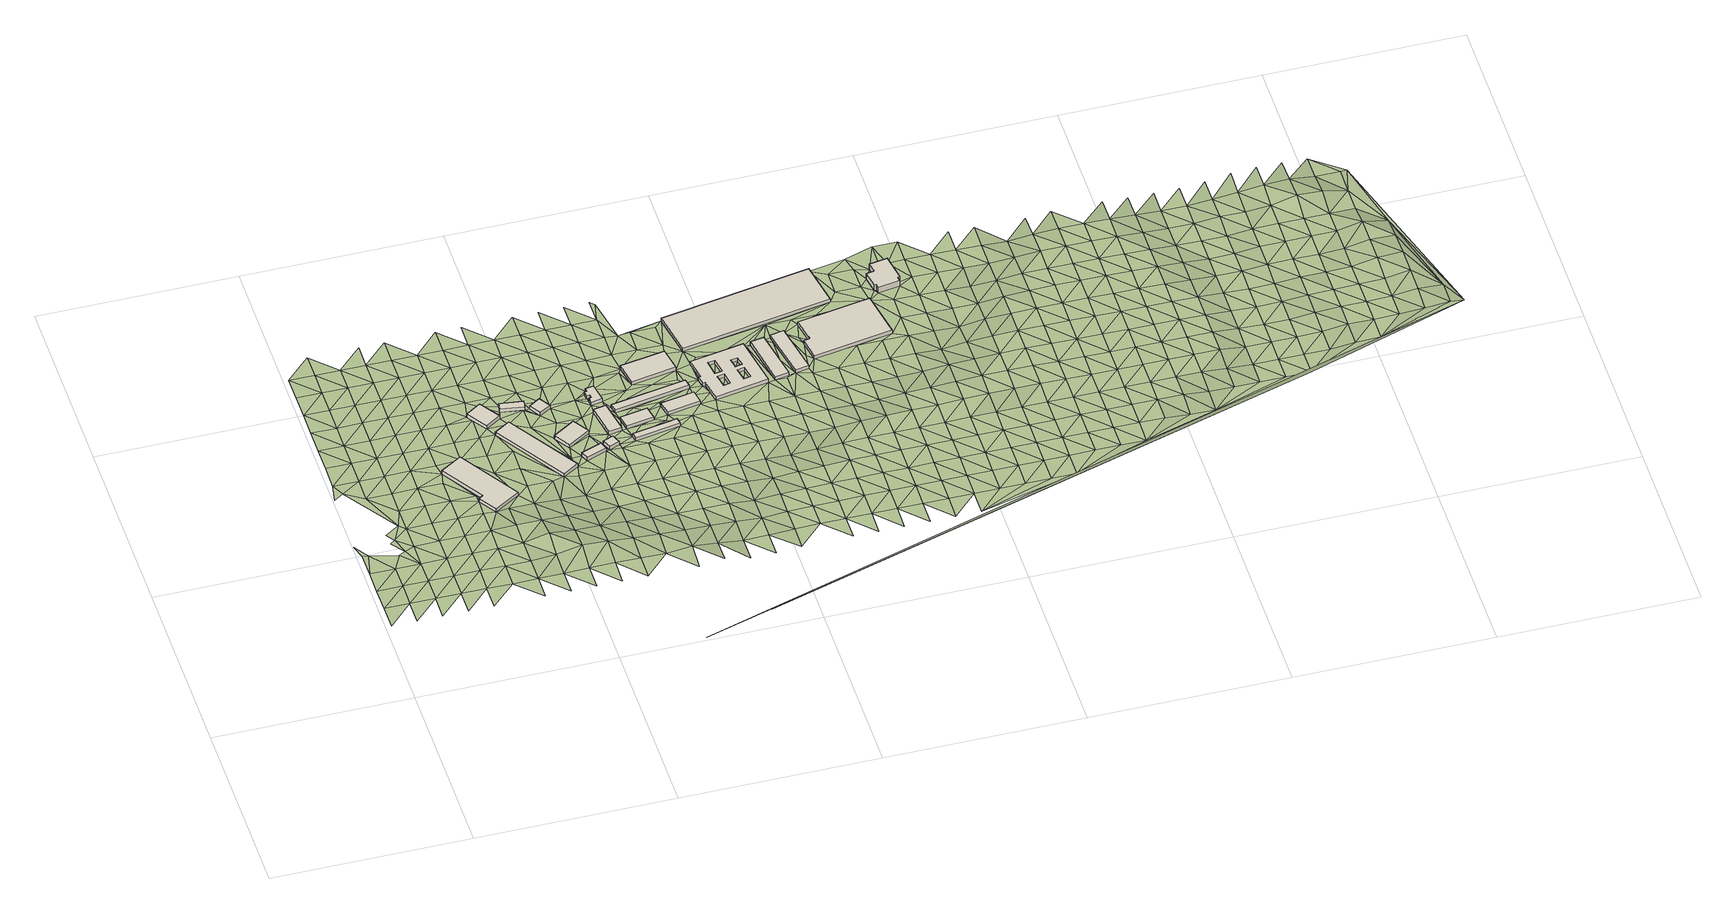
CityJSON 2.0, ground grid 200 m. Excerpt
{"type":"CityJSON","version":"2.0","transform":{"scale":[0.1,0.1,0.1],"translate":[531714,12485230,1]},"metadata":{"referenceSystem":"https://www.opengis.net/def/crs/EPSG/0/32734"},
"CityObjects":{
"building1":{"type":"Building","attributes":{"building":"industrial","building:levels":1,"building_height":4.1,"plus_code":"4FRW3FC9+3WR","ground_height":4.35,"roof_height":8.45},"geometry":[{"type":"Solid","lod":"1","boundaries":[[[[0,1,2,3]],[[1,4,5,2]],[[4,6,7,5]],[[6,8,9,7]],[[8,10,11,9]],[[10,0,3,11]],[[3,2,5,7,9,11]],[[10,8,6,4,1,0]]]]}]},
"building2":{"type":"Building","attributes":{"building":"industrial","building:levels":1,"building_height":4.1,"plus_code":"4FRW3FCC+92X","ground_height":4.23,"roof_height":8.33},"geometry":[{"type":"Solid","lod":"1","boundaries":[[[[12,13,14,15]],[[13,16,17,14]],[[16,18,19,17]],[[18,12,15,19]],[[15,14,17,19]],[[18,16,13,12]]]]}]},
"building3":{"type":"Building","attributes":{"building":"industrial","building:levels":1,"building_height":4.1,"plus_code":"4FRW3FCC+55X","ground_height":4.04,"roof_height":8.14},"geometry":[{"type":"Solid","lod":"1","boundaries":[[[[20,21,22,23]],[[21,24,25,22]],[[24,26,27,25]],[[26,20,23,27]],[[23,22,25,27]],[[26,24,21,20]]]]}]},
"building4":{"type":"Building","attributes":{"building":"industrial","building:levels":1,"building_height":4.1,"plus_code":"4FRW3FCC+C57","ground_height":4.15,"roof_height":8.25},"geometry":[{"type":"Solid","lod":"1","boundaries":[[[[28,29,30,31]],[[29,32,33,30]],[[32,34,35,33]],[[34,28,31,35]],[[31,30,33,35]],[[34,32,29,28]]]]}]},
"building5":{"type":"Building","attributes":{"building":"industrial","building:levels":1,"building_height":4.1,"plus_code":"4FRW3FCC+97P","ground_height":4.1,"roof_height":8.2},"geometry":[{"type":"Solid","lod":"1","boundaries":[[[[36,37,38,39]],[[37,40,41,38]],[[40,42,43,41]],[[42,36,39,43]],[[39,38,41,43]],[[42,40,37,36]]]]}]},
"building6":{"type":"Building","attributes":{"building":"industrial","building:levels":1,"building_height":4.1,"plus_code":"4FRW3FCC+69C","ground_height":4.22,"roof_height":8.32},"geometry":[{"type":"Solid","lod":"1","boundaries":[[[[44,45,46,47]],[[45,48,49,46]],[[48,50,51,49]],[[50,44,47,51]],[[47,46,49,51]],[[50,48,45,44]]]]}]},
"building7":{"type":"Building","attributes":{"building":"industrial","building:levels":1,"building_height":4.1,"plus_code":"4FRW3FCC+4C6","ground_height":4.47,"roof_height":8.57},"geometry":[{"type":"Solid","lod":"1","boundaries":[[[[52,53,54,55]],[[53,56,57,54]],[[56,58,59,57]],[[58,52,55,59]],[[55,54,57,59]],[[58,56,53,52]]]]}]},
"building8":{"type":"Building","attributes":{"building":"industrial","building:levels":1,"building_height":4.1,"plus_code":"4FRW3FCC+4FX","ground_height":4.4,"roof_height":8.5},"geometry":[{"type":"Solid","lod":"1","boundaries":[[[[60,61,62,63]],[[61,64,65,62]],[[64,66,67,65]],[[66,60,63,67]],[[63,62,65,67]],[[66,64,61,60]]]]}]},
"building9":{"type":"Building","attributes":{"building":"industrial","building:levels":1,"building_height":4.1,"plus_code":"4FRW3FCC+7G3","ground_height":4.22,"roof_height":8.32},"geometry":[{"type":"Solid","lod":"1","boundaries":[[[[68,69,70,71]],[[69,72,73,70]],[[72,74,75,73]],[[74,68,71,75]],[[71,70,73,75]],[[74,72,69,68]]]]}]},
"building10":{"type":"Building","attributes":{"building":"industrial","building:levels":1,"building_height":4.1,"plus_code":"4FRW3FCC+9FX","ground_height":4.08,"roof_height":8.18},"geometry":[{"type":"Solid","lod":"1","boundaries":[[[[76,77,78,79]],[[77,80,81,78]],[[80,82,83,81]],[[82,84,85,83]],[[84,86,87,85]],[[86,88,89,87]],[[88,90,91,89]],[[90,92,93,91]],[[92,94,95,93]],[[94,76,79,95]],[[79,78,81,83,85,87,89,91,93,95]],[[94,92,90,88,86,84,82,80,77,76]]]]}]},
"building11":{"type":"Building","attributes":{"building":"garage","building:levels":1,"building_height":4.1,"plus_code":"4FRW3FCC+6JP","ground_height":4.25,"roof_height":8.35},"geometry":[{"type":"Solid","lod":"1","boundaries":[[[[96,97,98,99]],[[97,100,101,98]],[[100,102,103,101]],[[102,96,99,103]],[[99,98,101,103]],[[102,100,97,96]]]]}]},
"building12":{"type":"Building","attributes":{"building":"garage","building:levels":1,"building_height":4.1,"plus_code":"4FRW3FCC+5M4","ground_height":4.39,"roof_height":8.49},"geometry":[{"type":"Solid","lod":"1","boundaries":[[[[104,105,106,107]],[[105,108,109,106]],[[108,110,111,109]],[[110,104,107,111]],[[107,106,109,111]],[[110,108,105,104]]]]}]},
"building13":{"type":"Building","attributes":{"building":"garage","building:levels":1,"building_height":4.1,"plus_code":"4FRW3FCC+8PF","ground_height":4.25,"roof_height":8.35},"geometry":[{"type":"Solid","lod":"1","boundaries":[[[[112,113,114,115]],[[113,116,117,114]],[[116,118,119,117]],[[118,112,115,119]],[[115,114,117,119]],[[118,116,113,112]]]]}]},
"building14":{"type":"Building","attributes":{"building":"garage","building:levels":1,"building_height":4.1,"plus_code":"4FRW3FCC+7R4","ground_height":4.42,"roof_height":8.52},"geometry":[{"type":"Solid","lod":"1","boundaries":[[[[120,121,122,123]],[[121,124,125,122]],[[124,126,127,125]],[[126,120,123,127]],[[123,122,125,127]],[[126,124,121,120]]]]}]},
"building15":{"type":"Building","attributes":{"building":"industrial","building:levels":1,"building_height":4.1,"plus_code":"4FRW3FCC+FQ3","ground_height":4.16,"roof_height":8.26},"geometry":[{"type":"Solid","lod":"1","boundaries":[[[[128,129,130,131]],[[129,132,133,130]],[[132,134,135,133]],[[134,128,131,135]],[[131,130,133,135]],[[134,132,129,128]]]]}]},
"building16":{"type":"Building","attributes":{"address":"Western Cape Metrorail - Infrastructure Building Western Cape Metrorail 7295 Cape Town","building":"office","building:levels":1,"building_height":4.1,"plus_code":"4FRW3FCF+946","ground_height":3.98,"roof_height":8.08},"geometry":[{"type":"Solid","lod":"1","boundaries":[[[[136,137,138,139]],[[137,140,141,138]],[[140,142,143,141]],[[142,144,145,143]],[[144,146,147,145]],[[146,148,149,147]],[[148,150,151,149]],[[150,136,139,151]],[[152,153,154,155]],[[153,156,157,154]],[[156,158,159,157]],[[158,152,155,159]],[[160,161,162,163]],[[161,164,165,162]],[[164,166,167,165]],[[166,160,163,167]],[[168,169,170,171]],[[169,172,173,170]],[[172,174,175,173]],[[174,168,171,175]],[[176,177,178,179]],[[177,180,181,178]],[[180,182,183,181]],[[182,176,179,183]],[[139,138,141,143,145,147,149,151],[155,154,157,159],[163,162,165,167],[171,170,173,175],[179,178,181,183]],[[150,148,146,144,142,140,137,136],[158,156,153,152],[166,164,161,160],[174,172,169,168],[182,180,177,176]]]]}]},
"building17":{"type":"Building","attributes":{"building":"office","building:levels":1,"building_height":4.1,"plus_code":"4FRW3FCF+97J","ground_height":3.9,"roof_height":8},"geometry":[{"type":"Solid","lod":"1","boundaries":[[[[184,185,186,187]],[[185,188,189,186]],[[188,190,191,189]],[[190,184,187,191]],[[187,186,189,191]],[[190,188,185,184]]]]}]},
"building18":{"type":"Building","attributes":{"building":"industrial","building:levels":1,"building_height":4.1,"plus_code":"4FRW3FCF+J6Q","ground_height":4.06,"roof_height":8.16},"geometry":[{"type":"Solid","lod":"1","boundaries":[[[[192,193,194,195]],[[193,196,197,194]],[[196,198,199,197]],[[198,192,195,199]],[[195,194,197,199]],[[198,196,193,192]]]]}]},
"building19":{"type":"Building","attributes":{"building":"office","building:levels":1,"building_height":4.1,"plus_code":"4FRW3FCF+98X","ground_height":3.83,"roof_height":7.93},"geometry":[{"type":"Solid","lod":"1","boundaries":[[[[200,201,202,203]],[[201,204,205,202]],[[204,206,207,205]],[[206,200,203,207]],[[203,202,205,207]],[[206,204,201,200]]]]}]},
"building20":{"type":"Building","attributes":{"building":"industrial","building:levels":1,"building_height":4.1,"plus_code":"4FRW3FCF+FHH","ground_height":3.48,"roof_height":7.58},"geometry":[{"type":"Solid","lod":"1","boundaries":[[[[208,209,210,211]],[[209,212,213,210]],[[212,214,215,213]],[[214,216,217,215]],[[216,218,219,217]],[[218,220,221,219]],[[220,222,223,221]],[[222,208,211,223]],[[211,210,213,215,217,219,221,223]],[[222,220,218,216,214,212,209,208]]]]}]},
"building21":{"type":"Building","attributes":{"building":"industrial","building:levels":2,"building_height":6.9,"plus_code":"4FRW3FCF+JRW","ground_height":4.33,"roof_height":11.23},"geometry":[{"type":"Solid","lod":"1","boundaries":[[[[224,225,226,227]],[[225,228,229,226]],[[228,230,231,229]],[[230,232,233,231]],[[232,234,235,233]],[[234,236,237,235]],[[236,238,239,237]],[[238,240,241,239]],[[240,242,243,241]],[[242,224,227,243]],[[227,226,229,231,233,235,237,239,241,243]],[[242,240,238,236,234,232,230,228,225,224]]]]}]},
"terrain1":{"type":"TINRelief","geometry":[{"type":"CompositeSurface","lod":"1","boundaries":[[[244,245,246]],[[247,248,246]],[[245,247,246]],[[249,250,248]],[[250,251,252]],[[253,252,251]],[[248,247,249]],[[250,249,251]],[[254,245,255]],[[247,245,256]],[[251,249,257]],[[256,245,254]],[[258,249,247]],[[259,260,261]],[[258,247,256]],[[249,258,257]],[[262,263,254]],[[264,265,266]],[[257,258,265]],[[267,261,260]],[[268,256,254]],[[266,265,269]],[[266,270,271]],[[272,273,261]],[[258,269,265]],[[260,270,274]],[[267,260,274]],[[268,254,263]],[[258,256,275]],[[273,272,276]],[[266,269,277]],[[261,267,272]],[[277,270,266]],[[258,275,269]],[[275,256,268]],[[278,274,270]],[[279,280,276]],[[281,263,282]],[[277,278,270]],[[279,276,272]],[[283,267,274]],[[277,269,284]],[[285,274,278]],[[286,280,287]],[[269,275,284]],[[268,263,288]],[[274,285,283]],[[279,287,280]],[[267,289,272]],[[277,290,278]],[[291,277,284]],[[288,263,281]],[[286,292,293]],[[289,279,272]],[[294,275,268]],[[267,283,289]],[[287,295,286]],[[277,291,290]],[[278,296,285]],[[292,297,293]],[[286,295,292]],[[294,268,288]],[[298,284,275]],[[287,279,299]],[[300,301,281]],[[296,278,290]],[[279,289,302]],[[285,303,283]],[[298,275,294]],[[284,304,291]],[[297,292,305]],[[279,302,299]],[[295,287,306]],[[307,288,281]],[[285,296,303]],[[289,283,308]],[[297,305,309]],[[304,284,298]],[[290,291,310]],[[287,299,306]],[[307,281,301]],[[295,311,292]],[[312,294,288]],[[283,303,308]],[[290,310,296]],[[302,289,313]],[[291,304,310]],[[305,292,311]],[[295,306,311]],[[312,288,307]],[[314,298,294]],[[289,308,313]],[[299,302,315]],[[296,1,303]],[[305,316,309]],[[310,317,296]],[[294,312,314]],[[304,298,318]],[[319,307,301]],[[316,305,311]],[[302,313,315]],[[306,299,320]],[[317,1,296]],[[321,319,301]],[[308,303,322]],[[318,298,314]],[[304,323,310]],[[312,307,324]],[[325,303,1]],[[299,315,320]],[[311,306,326]],[[322,303,325]],[[319,324,307]],[[327,317,310]],[[328,313,308]],[[304,318,323]],[[311,326,316]],[[329,314,312]],[[306,320,326]],[[327,1,317]],[[310,323,327]],[[324,329,312]],[[308,322,328]],[[330,315,313]],[[331,318,314]],[[327,332,1]],[[0,325,1]],[[318,331,323]],[[316,326,333]],[[329,334,314]],[[313,328,330]],[[331,314,334]],[[327,323,332]],[[0,322,325]],[[335,320,315]],[[324,319,336]],[[319,337,338]],[[316,333,339]],[[324,336,329]],[[315,330,335]],[[319,338,336]],[[320,340,326]],[[334,341,331]],[[322,342,328]],[[343,322,0]],[[340,333,326]],[[320,335,340]],[[334,329,344]],[[329,336,345]],[[322,343,342]],[[328,346,330]],[[341,347,331]],[[334,344,341]],[[329,345,344]],[[333,340,348]],[[328,342,346]],[[330,349,335]],[[338,350,336]],[[351,338,352]],[[347,353,0]],[[0,354,343]],[[355,0,353]],[[333,348,356]],[[350,345,336]],[[341,344,357]],[[330,346,349]],[[338,351,350]],[[341,357,347]],[[340,335,358]],[[0,355,354]],[[342,343,359]],[[348,340,358]],[[345,360,344]],[[335,349,358]],[[353,347,361]],[[342,362,346]],[[343,354,359]],[[360,345,350]],[[361,347,357]],[[355,353,363]],[[348,364,356]],[[365,357,344]],[[342,359,362]],[[361,366,353]],[[346,367,349]],[[364,348,358]],[[365,344,360]],[[355,368,354]],[[350,351,369]],[[346,362,367]],[[363,353,366]],[[370,371,351]],[[372,359,354]],[[357,373,361]],[[360,350,369]],[[368,355,363]],[[359,372,362]],[[374,357,365]],[[351,371,369]],[[354,368,372]],[[358,349,375]],[[376,349,367]],[[366,361,373]],[[357,374,373]],[[362,377,367]],[[358,375,364]],[[378,365,360]],[[349,376,375]],[[378,360,369]],[[368,379,372]],[[366,380,363]],[[374,365,381]],[[363,380,368]],[[367,382,376]],[[366,373,380]],[[369,371,383]],[[379,18,372]],[[382,367,377]],[[364,375,384]],[[378,381,365]],[[373,374,380]],[[371,385,383]],[[18,386,377]],[[377,386,28]],[[364,384,387]],[[369,388,378]],[[28,386,18]],[[28,34,377]],[[381,389,374]],[[377,34,382]],[[374,389,380]],[[376,390,375]],[[382,391,376]],[[388,369,383]],[[390,384,375]],[[18,379,392]],[[376,391,390]],[[28,18,392]],[[381,378,393]],[[378,388,394]],[[389,395,380]],[[383,385,396]],[[392,379,397]],[[398,397,379]],[[384,399,387]],[[381,393,389]],[[382,34,400]],[[378,394,393]],[[395,26,380]],[[391,382,400]],[[388,383,396]],[[28,392,29]],[[379,26,398]],[[399,384,390]],[[34,32,400]],[[398,401,397]],[[402,395,389]],[[397,37,392]],[[388,403,394]],[[389,393,404]],[[390,391,405]],[[392,37,29]],[[400,406,391]],[[403,388,396]],[[407,32,29]],[[408,397,401]],[[401,398,409]],[[395,402,26]],[[26,58,398]],[[29,37,407]],[[389,404,402]],[[37,397,408]],[[398,58,409]],[[399,390,405]],[[394,410,393]],[[391,406,405]],[[52,58,26]],[[32,407,42]],[[400,32,42]],[[52,26,402]],[[394,403,410]],[[411,412,399]],[[413,404,393]],[[37,408,40]],[[408,401,44]],[[400,414,406]],[[415,403,396]],[[409,58,416]],[[411,399,405]],[[413,393,410]],[[42,414,400]],[[417,415,396]],[[418,42,40]],[[53,52,402]],[[419,402,404]],[[418,414,42]],[[406,420,405]],[[410,403,421]],[[422,404,413]],[[409,416,423]],[[40,408,424]],[[416,58,56]],[[414,420,406]],[[415,421,403]],[[408,44,424]],[[404,422,419]],[[425,418,40]],[[405,426,411]],[[427,413,410]],[[53,402,419]],[[423,424,44]],[[426,405,420]],[[421,427,410]],[[428,416,56]],[[56,53,429]],[[430,414,418]],[[424,425,40]],[[428,56,429]],[[429,53,419]],[[422,413,431]],[[416,432,423]],[[416,428,432]],[[411,426,433]],[[418,425,430]],[[427,431,413]],[[74,424,423]],[[420,414,434]],[[421,415,435]],[[436,429,419]],[[415,437,438]],[[432,428,64]],[[432,74,423]],[[429,436,439]],[[411,433,440]],[[426,420,434]],[[422,441,419]],[[424,442,425]],[[421,435,427]],[[434,414,430]],[[431,443,422]],[[415,438,435]],[[442,424,74]],[[436,419,441]],[[444,432,64]],[[422,443,441]],[[442,88,425]],[[82,425,88]],[[425,445,430]],[[425,82,80]],[[446,439,436]],[[104,64,439]],[[426,447,433]],[[425,80,445]],[[431,427,448]],[[447,426,434]],[[427,435,449]],[[74,72,442]],[[88,450,82]],[[104,444,64]],[[451,82,450]],[[104,439,446]],[[445,80,452]],[[433,453,440]],[[431,448,443]],[[454,446,436]],[[454,436,441]],[[427,449,448]],[[455,442,72]],[[430,456,434]],[[430,445,456]],[[444,104,457]],[[433,447,453]],[[72,444,96]],[[96,444,457]],[[438,458,435]],[[459,438,460]],[[96,113,72]],[[112,455,72]],[[113,112,72]],[[461,455,462]],[[445,461,456]],[[457,104,463]],[[464,441,443]],[[447,434,465]],[[458,449,435]],[[443,448,466]],[[438,459,458]],[[465,434,456]],[[467,113,96]],[[441,464,454]],[[443,466,464]],[[112,468,455]],[[462,455,468]],[[462,468,461]],[[447,469,453]],[[449,470,448]],[[463,471,457]],[[469,447,465]],[[470,449,458]],[[446,454,472]],[[461,473,456]],[[463,104,474]],[[467,96,475]],[[476,453,477]],[[478,466,448]],[[454,464,479]],[[461,468,473]],[[477,453,469]],[[478,448,470]],[[465,456,128]],[[458,459,480]],[[481,482,459]],[[471,463,474]],[[454,479,472]],[[483,474,104]],[[468,112,484]],[[128,456,473]],[[485,464,466]],[[469,465,486]],[[470,458,480]],[[487,466,478]],[[459,482,480]],[[467,475,488]],[[129,473,468]],[[128,486,465]],[[485,479,464]],[[471,120,475]],[[466,487,485]],[[113,467,489]],[[490,471,474]],[[491,477,469]],[[492,478,470]],[[473,129,128]],[[471,490,120]],[[484,129,468]],[[469,486,491]],[[492,470,480]],[[488,475,120]],[[483,490,474]],[[479,493,472]],[[494,477,495]],[[487,478,496]],[[479,485,493]],[[112,497,484]],[[480,482,498]],[[495,477,491]],[[492,496,478]],[[488,489,467]],[[482,499,498]],[[500,486,128]],[[501,490,483]],[[501,483,472]],[[491,486,502]],[[488,120,503]],[[504,485,487]],[[480,505,492]],[[493,501,472]],[[496,506,487]],[[502,495,491]],[[505,480,498]],[[500,502,486]],[[129,484,132]],[[493,485,504]],[[487,506,504]],[[507,490,501]],[[508,495,502]],[[496,492,509]],[[495,508,510]],[[492,505,511]],[[512,500,128]],[[513,503,120]],[[503,489,488]],[[493,514,501]],[[498,499,515]],[[502,500,516]],[[496,509,506]],[[514,493,504]],[[492,511,509]],[[517,484,497]],[[505,498,515]],[[484,517,132]],[[501,518,507]],[[501,514,518]],[[503,513,489]],[[500,519,516]],[[520,504,506]],[[505,521,511]],[[506,509,522]],[[132,517,497]],[[521,505,515]],[[519,500,512]],[[502,516,523]],[[514,504,520]],[[506,522,520]],[[513,507,524]],[[489,513,525]],[[511,526,509]],[[527,497,489]],[[528,507,518]],[[527,132,497]],[[528,524,507]],[[519,529,516]],[[511,521,526]],[[513,524,525]],[[527,489,525]],[[514,530,518]],[[132,193,512]],[[132,527,531]],[[532,522,509]],[[530,514,520]],[[519,512,193]],[[529,523,516]],[[525,524,533]],[[524,528,533]],[[521,515,534]],[[193,132,531]],[[532,509,526]],[[531,527,535]],[[518,536,528]],[[537,534,515]],[[519,523,529]],[[518,530,536]],[[519,193,523]],[[538,520,522]],[[521,539,526]],[[540,522,532]],[[541,193,531]],[[534,539,521]],[[530,520,538]],[[522,540,538]],[[532,526,542]],[[543,544,545]],[[539,542,526]],[[543,546,544]],[[547,541,531]],[[548,549,550]],[[530,551,536]],[[547,193,541]],[[552,548,550]],[[532,553,540]],[[551,530,538]],[[148,528,536]],[[542,553,532]],[[539,534,554]],[[534,555,556]],[[557,536,551]],[[540,558,538]],[[539,554,542]],[[553,559,540]],[[534,556,554]],[[150,547,531]],[[551,538,558]],[[557,148,536]],[[540,559,558]],[[560,561,168]],[[562,563,564]],[[168,561,169]],[[553,542,565]],[[164,564,563]],[[542,554,566]],[[557,551,567]],[[553,565,559]],[[547,568,193]],[[558,567,551]],[[542,566,565]],[[556,569,554]],[[570,556,571]],[[572,148,557]],[[557,567,572]],[[558,559,573]],[[569,566,554]],[[559,565,574]],[[556,570,569]],[[575,150,148]],[[188,575,148]],[[572,188,148]],[[558,573,567]],[[559,574,573]],[[566,576,565]],[[150,575,577]],[[577,575,188]],[[568,547,150]],[[572,578,188]],[[576,566,569]],[[579,572,567]],[[190,188,578]],[[580,574,565]],[[579,567,573]],[[581,578,572]],[[580,565,576]],[[150,577,568]],[[569,570,582]],[[583,584,570]],[[190,578,581]],[[579,585,572]],[[586,587,190]],[[585,581,572]],[[586,190,581]],[[588,573,574]],[[576,569,582]],[[587,568,577]],[[589,574,580]],[[570,584,582]],[[587,586,590]],[[590,586,581]],[[588,579,573]],[[587,590,591]],[[574,589,588]],[[590,581,591]],[[592,580,576]],[[568,587,591]],[[568,593,193]],[[585,594,581]],[[592,576,582]],[[594,204,581]],[[585,579,595]],[[589,580,596]],[[591,597,568]],[[595,579,588]],[[582,584,598]],[[592,596,580]],[[594,585,599]],[[600,204,594]],[[584,601,598]],[[597,204,602]],[[585,595,599]],[[600,602,204]],[[603,588,589]],[[582,604,592]],[[605,568,597]],[[596,606,589]],[[602,607,597]],[[607,602,600]],[[604,582,598]],[[607,608,597]],[[600,594,609]],[[603,595,588]],[[589,606,603]],[[599,609,594]],[[610,597,608]],[[608,607,611]],[[605,597,610]],[[596,592,612]],[[592,604,613]],[[611,607,614]],[[611,610,608]],[[599,595,615]],[[598,601,616]],[[614,617,611]],[[596,612,606]],[[595,603,615]],[[592,613,612]],[[604,598,616]],[[618,609,599]],[[593,568,605]],[[619,605,610]],[[609,620,600]],[[618,599,615]],[[606,621,603]],[[604,622,613]],[[606,612,623]],[[622,604,616]],[[615,603,621]],[[606,623,621]],[[618,624,609]],[[613,625,612]],[[613,622,625]],[[620,609,624]],[[626,618,615]],[[616,627,628]],[[605,619,593]],[[629,623,612]],[[626,615,621]],[[628,622,616]],[[629,612,625]],[[618,630,624]],[[620,220,600]],[[630,618,626]],[[631,619,610]],[[621,623,632]],[[625,622,633]],[[634,623,629]],[[628,633,622]],[[635,628,627]],[[621,632,626]],[[620,624,636]],[[623,634,632]],[[624,630,637]],[[638,629,625]],[[636,624,637]],[[633,638,625]],[[619,631,593]],[[630,626,639]],[[634,629,640]],[[626,632,641]],[[642,643,593]],[[638,640,629]],[[639,637,630]],[[633,628,644]],[[620,636,220]],[[626,641,639]],[[627,645,635]],[[643,642,646]],[[634,647,632]],[[633,644,638]],[[593,631,642]],[[640,648,634]],[[628,635,644]],[[647,641,632]],[[636,637,649]],[[634,648,647]],[[650,637,639]],[[646,642,651]],[[646,652,643]],[[640,638,653]],[[638,644,654]],[[649,637,650]],[[649,220,636]],[[642,631,651]],[[645,627,655]],[[656,639,641]],[[640,653,648]],[[641,647,657]],[[638,654,653]],[[646,651,658]],[[639,656,650]],[[635,659,644]],[[641,657,656]],[[631,220,660]],[[652,646,658]],[[220,649,660]],[[631,661,651]],[[648,662,647]],[[659,654,644]],[[648,653,663]],[[635,645,659]],[[664,661,631]],[[650,665,649]],[[666,658,651]],[[651,661,666]],[[667,655,668]],[[631,660,669]],[[669,664,631]],[[657,647,662]],[[648,663,662]],[[656,665,650]],[[661,664,670]],[[654,671,653]],[[224,652,658]],[[666,224,658]],[[660,649,672]],[[671,654,659]],[[657,673,656]],[[665,672,649]],[[666,674,224]],[[675,663,653]],[[673,657,662]],[[664,669,676]],[[669,660,677]],[[675,653,671]],[[652,224,678]],[[665,656,679]],[[659,645,680]],[[672,677,660]],[[679,656,673]],[[662,663,681]],[[671,659,680]],[[682,663,675]],[[645,655,680]],[[676,669,683]],[[684,678,224]],[[242,684,224]],[[677,683,669]],[[662,681,673]],[[672,665,685]],[[663,682,681]],[[665,679,686]],[[687,688,676]],[[689,675,671]],[[242,678,684]],[[672,685,677]],[[689,671,680]],[[665,686,685]],[[687,676,690]],[[690,676,683]],[[242,687,690]],[[679,673,691]],[[682,675,692]],[[673,681,693]],[[694,683,677]],[[689,692,675]],[[686,679,691]],[[695,678,242]],[[696,680,655]],[[673,693,691]],[[697,242,690]],[[694,677,685]],[[682,698,681]],[[680,696,689]],[[242,697,695]],[[692,699,682]],[[690,683,700]],[[683,694,701]],[[698,693,681]],[[686,702,685]],[[682,699,698]],[[691,703,686]],[[690,700,697]],[[700,683,701]],[[692,689,704]],[[686,703,702]],[[689,696,705]],[[655,706,696]],[[694,685,707]],[[708,691,693]],[[697,709,695]],[[692,704,699]],[[693,698,710]],[[689,705,704]],[[701,694,707]],[[709,697,700]],[[707,685,702]],[[693,710,708]],[[711,703,691]],[[699,712,698]],[[696,706,705]],[[699,704,713]],[[701,714,700]],[[691,708,711]],[[707,715,701]],[[706,655,716]],[[710,698,712]],[[702,703,717]],[[699,713,712]],[[700,714,709]],[[705,718,704]],[[714,701,715]],[[705,706,718]],[[703,711,717]],[[710,719,708]],[[720,707,702]],[[721,713,704]],[[712,719,710]],[[709,714,722]],[[721,704,718]],[[720,702,717]],[[708,723,711]],[[724,715,707]],[[709,722,725]],[[719,723,708]],[[712,713,726]],[[718,706,716]],[[727,713,721]],[[707,720,724]],[[715,728,714]],[[712,726,719]],[[717,711,729]],[[713,727,726]],[[723,730,711]],[[728,722,714]],[[731,721,718]],[[728,715,724]],[[720,717,729]],[[716,731,718]],[[711,730,729]],[[723,719,732]],[[727,721,733]],[[719,726,734]],[[724,720,735]],[[722,728,736]],[[731,733,721]],[[723,732,730]],[[719,734,732]],[[720,729,735]],[[722,736,737]],[[727,738,726]],[[733,739,727]],[[728,724,740]],[[741,731,716]],[[730,742,729]],[[735,743,724]],[[744,667,745]],[[738,734,726]],[[727,739,738]],[[742,730,732]],[[736,728,740]],[[740,724,743]],[[733,731,746]],[[747,735,729]],[[734,748,732]],[[747,729,742]],[[736,749,737]],[[733,746,739]],[[748,734,738]],[[731,741,746]],[[735,750,743]],[[749,736,740]],[[751,741,716]],[[750,735,747]],[[752,742,732]],[[748,753,732]],[[738,739,754]],[[716,655,667]],[[739,746,755]],[[743,756,740]],[[742,752,747]],[[752,732,753]],[[743,750,757]],[[739,755,754]],[[758,748,738]],[[740,756,749]],[[741,751,746]],[[756,743,757]],[[716,759,751]],[[750,747,760]],[[758,738,754]],[[747,752,761]],[[762,753,748]],[[763,755,746]],[[760,757,750]],[[749,756,764]],[[763,746,751]],[[747,761,760]],[[748,758,762]],[[752,753,765]],[[749,764,766]],[[754,755,767]],[[768,755,763]],[[757,769,756]],[[765,761,752]],[[765,753,762]],[[770,757,760]],[[754,767,758]],[[755,768,767]],[[769,764,756]],[[759,763,751]],[[769,757,770]],[[758,771,762]],[[772,760,761]],[[761,765,773]],[[768,763,774]],[[771,758,767]],[[760,772,770]],[[764,769,775]],[[761,773,772]],[[759,774,763]],[[762,776,765]],[[776,762,771]],[[764,775,777]],[[770,778,769]],[[767,768,779]],[[774,780,768]],[[773,765,781]],[[778,770,772]],[[767,779,771]],[[667,759,716]],[[768,780,779]],[[781,765,776]],[[782,775,769]],[[774,759,783]],[[773,784,772]],[[778,782,769]],[[784,773,781]],[[777,775,785]],[[776,771,786]],[[774,783,780]],[[771,779,787]],[[778,772,788]],[[782,785,775]],[[781,776,786]],[[771,787,786]],[[788,772,784]],[[780,789,779]],[[780,783,790]],[[759,791,783]],[[782,778,792]],[[784,781,793]],[[778,788,794]],[[789,787,779]],[[780,790,789]],[[786,793,781]],[[782,792,785]],[[778,794,792]],[[787,795,786]],[[796,788,784]],[[793,797,784]],[[791,790,783]],[[787,789,795]],[[794,788,796]],[[785,792,798]],[[799,791,759]],[[784,797,796]],[[800,793,786]],[[800,786,795]],[[785,798,801]],[[790,802,789]],[[794,803,792]],[[804,790,791]],[[805,797,793]],[[794,796,803]],[[795,789,802]],[[790,804,802]],[[800,805,793]],[[806,798,792]],[[799,759,667]],[[797,807,796]],[[806,792,803]],[[808,800,795]],[[797,805,807]],[[791,799,804]],[[808,795,802]],[[803,796,809]],[[810,798,806]],[[800,811,805]],[[796,807,809]],[[811,800,808]],[[798,810,812]],[[802,804,813]],[[814,806,803]],[[799,815,804]],[[814,803,809]],[[802,813,808]],[[807,805,816]],[[804,815,813]],[[805,811,817]],[[810,806,818]],[[809,807,816]],[[814,818,806]],[[816,805,817]],[[811,808,819]],[[799,667,815]],[[808,813,820]],[[809,821,814]],[[818,822,810]],[[819,817,811]],[[808,820,819]],[[821,809,816]],[[810,822,823]],[[815,824,813]],[[815,667,825]],[[818,814,826]],[[814,821,827]],[[824,820,813]],[[816,817,828]],[[815,825,824]],[[829,817,819]],[[818,826,822]],[[814,827,826]],[[821,816,828]],[[828,817,829]],[[830,819,820]],[[820,824,831]],[[667,832,825]],[[821,833,827]],[[822,826,834]],[[819,830,829]],[[820,831,830]],[[833,821,828]],[[822,834,835]],[[825,836,824]],[[827,837,826]],[[829,838,828]],[[827,833,837]],[[831,824,836]],[[825,832,836]],[[838,829,830]],[[839,834,826]],[[667,840,832]],[[841,833,828]],[[839,826,837]],[[831,842,830]],[[838,841,828]],[[842,831,836]],[[837,833,843]],[[844,834,839]],[[845,838,830]],[[841,843,833]],[[845,830,842]],[[834,844,846]],[[832,847,836]],[[848,839,837]],[[667,849,840]],[[838,850,841]],[[843,848,837]],[[842,836,847]],[[832,840,847]],[[838,845,850]],[[844,839,851]],[[848,851,839]],[[845,842,852]],[[843,841,853]],[[841,850,854]],[[847,852,842]],[[843,853,848]],[[851,855,844]],[[841,854,853]],[[845,856,850]],[[845,852,856]],[[844,855,857]],[[847,840,858]],[[851,848,859]],[[860,854,850]],[[848,853,861]],[[847,858,852]],[[840,849,858]],[[860,850,856]],[[851,859,855]],[[848,861,859]],[[862,856,852]],[[854,863,853]],[[864,854,860]],[[858,862,852]],[[667,744,849]],[[863,861,853]],[[855,859,865]],[[854,864,863]],[[866,860,856]],[[862,866,856]],[[855,865,867]],[[861,868,859]],[[849,869,858]],[[864,860,870]],[[868,861,863]],[[869,862,858]],[[866,870,860]],[[871,865,859]],[[871,859,868]],[[866,862,872]],[[863,864,873]],[[870,874,864]],[[872,862,869]],[[869,849,875]],[[868,863,873]],[[876,865,871]],[[864,874,873]],[[877,870,866]],[[865,876,878]],[[866,872,877]],[[879,871,868]],[[874,870,880]],[[879,868,873]],[[875,872,869]],[[880,870,877]],[[876,871,881]],[[882,875,849]],[[879,881,871]],[[873,874,883]],[[880,884,874]],[[877,872,885]],[[872,875,886]],[[883,879,873]],[[881,887,876]],[[874,884,883]],[[885,880,877]],[[885,872,886]],[[744,882,849]],[[876,887,888]],[[889,881,879]],[[890,884,880]],[[879,883,891]],[[886,875,882]],[[880,885,890]],[[881,889,887]],[[879,891,889]],[[884,892,883]],[[886,893,885]],[[884,890,892]],[[888,887,894]],[[893,886,882]],[[885,893,890]],[[891,883,895]],[[887,889,894]],[[892,895,883]],[[891,895,889]],[[892,890,893]],[[888,894,896]],[[893,882,744]],[[893,895,892]],[[896,894,889]],[[889,895,896]],[[895,893,744]],[[896,895,744]]]}]}
},
"vertices":[
[1294,2985,34],[1076,2849,34],[1076,2849,74],[1294,2985,74],[1352,2414,34],[1352,2414,74],[1308,2387,34],[1308,2387,74],[1424,2203,34],[1424,2203,74],[1686,2367,34],[1686,2367,74],
[1670,3632,32],[1514,3530,32],[1514,3530,73],[1670,3632,73],[1650,3323,32],[1650,3323,73],[1806,3425,32],[1806,3425,73],
[1867,3322,30],[1708,3221,30],[1708,3221,71],[1867,3322,71],[2172,2493,30],[2172,2493,71],[2331,2594,30],[2331,2594,71],
[1832,3510,32],[2069,3476,32],[2069,3476,72],[1832,3510,72],[2080,3554,32],[2080,3554,72],[1843,3588,32],[1843,3588,72],
[2114,3475,31],[2186,3359,31],[2186,3359,72],[2114,3475,72],[2302,3431,31],[2302,3431,72],[2229,3547,31],[2229,3547,72],
[2451,3163,32],[2227,3020,32],[2227,3020,73],[2451,3163,73],[2332,2858,32],[2332,2858,73],[2556,3002,32],[2556,3002,73],
[2438,2643,35],[2648,2722,35],[2648,2722,76],[2438,2643,76],[2618,2801,35],[2618,2801,76],[2408,2722,35],[2408,2722,76],
[2682,2729,34],[2790,2771,34],[2790,2771,75],[2682,2729,75],[2753,2864,34],[2753,2864,75],[2646,2822,34],[2646,2822,75],
[2733,2932,32],[2865,2955,32],[2865,2955,73],[2733,2932,73],[2806,3287,32],[2806,3287,73],[2674,3263,32],[2674,3263,73],
[2681,3560,31],[2687,3524,31],[2687,3524,72],[2681,3560,72],[2660,3519,31],[2660,3519,72],[2670,3458,31],[2670,3458,72],[2700,3463,31],[2700,3463,72],[2706,3430,31],[2706,3430,72],[2676,3425,31],[2676,3425,72],[2687,3363,31],[2687,3363,72],[2800,3382,31],[2800,3382,72],[2767,3575,31],[2767,3575,72],
[2894,3095,32],[2919,2961,32],[2919,2961,73],[2894,3095,73],[3193,3011,32],[3193,3011,73],[3168,3145,32],[3168,3145,73],
[2940,2844,34],[2951,2777,34],[2951,2777,75],[2940,2844,75],[3410,2858,34],[3410,2858,75],[3398,2925,34],[3398,2925,75],
[2859,3281,32],[2873,3202,32],[2873,3202,73],[2859,3281,73],[3634,3335,32],[3634,3335,73],[3619,3415,32],[3619,3415,73],
[3312,3173,34],[3337,3036,34],[3337,3036,75],[3312,3173,75],[3676,3097,34],[3676,3097,75],[3651,3234,34],[3651,3234,75],
[3086,3770,32],[3129,3526,32],[3129,3526,73],[3086,3770,73],[3582,3606,32],[3582,3606,73],[3539,3849,32],[3539,3849,73],
[3733,3649,30],[3773,3423,30],[3773,3423,71],[3733,3649,71],[3748,3419,30],[3748,3419,71],[3764,3328,30],[3764,3328,71],[3791,3333,30],[3791,3333,71],[3829,3115,30],[3829,3115,71],[4374,3211,30],[4374,3211,71],[4280,3745,30],[4280,3745,71],[3957,3597,30],[3985,3439,30],[3985,3439,71],[3957,3597,71],[3912,3427,30],[3912,3427,71],[3885,3585,30],[3885,3585,71],[4103,3559,30],[4174,3571,30],[4174,3571,71],[4103,3559,71],[4191,3476,30],[4191,3476,71],[4120,3463,30],[4120,3463,71],[4201,3427,30],[4224,3295,30],[4224,3295,71],[4201,3427,71],[4152,3282,30],[4152,3282,71],[4129,3414,30],[4129,3414,71],[3922,3378,30],[3993,3390,30],[3993,3390,71],[3922,3378,71],[4016,3260,30],[4016,3260,71],[3945,3247,30],[3945,3247,71],
[4489,3776,29],[4350,3752,29],[4350,3752,70],[4489,3776,70],[4446,3224,29],[4446,3224,70],[4584,3249,29],[4584,3249,70],
[3636,4288,31],[3715,3838,31],[3715,3838,72],[3636,4288,72],[5232,4106,31],[5232,4106,72],[5152,4561,31],[5152,4561,72],
[4559,3791,28],[4657,3263,28],[4657,3263,69],[4559,3791,69],[4792,3288,28],[4792,3288,69],[4694,3816,28],[4694,3816,69],
[4854,3895,25],[4895,3662,25],[4895,3662,66],[4854,3895,66],[4901,3663,25],[4901,3663,66],[4904,3646,25],[4904,3646,66],[4838,3635,25],[4838,3635,66],[4877,3405,25],[4877,3405,66],[5676,3541,25],[5676,3541,66],[5594,4021,25],[5594,4021,66],
[5710,4433,33],[5727,4329,33],[5727,4329,102],[5710,4433,102],[5646,4315,33],[5646,4315,102],[5675,4143,33],[5675,4143,102],[5695,4146,33],[5695,4146,102],[5703,4100,33],[5703,4100,102],[5921,4137,33],[5921,4137,102],[5914,4184,33],[5914,4184,102],[5938,4188,33],[5938,4188,102],[5892,4463,33],[5892,4463,102],
[47,967,44],[298,1217,40],[47,1217,40],[298,1467,38],[47,1467,37],[298,1717,36],[47,1717,36],[102,1958,35],[47,1967,35],[5,2108,34],[549,1217,40],[298,967,43],[549,1467,38],[383,1882,35],[549,1717,36],[12,2778,33],[105,2838,33],[47,2967,33],[549,967,43],[800,1217,41],[351,2059,35],[452,1919,35],[401,2089,35],[298,2967,32],[800,1467,38],[549,1967,35],[487,2274,34],[343,2181,34],[298,3222,32],[47,3222,33],[298,2717,32],[800,1717,37],[47,3472,33],[549,2217,34],[549,2467,33],[298,3472,32],[47,3722,34],[1050,1217,41],[800,967,44],[549,2967,32],[800,1967,36],[549,2717,32],[47,3972,34],[298,3722,32],[1050,1467,44],[549,3222,32],[800,2467,34],[800,2217,35],[298,4222,34],[47,4222,34],[1050,1717,38],[298,3972,33],[800,2717,33],[47,4472,33],[1050,1967,36],[549,3722,33],[1050,967,43],[1301,1217,35],[549,3472,32],[800,2967,33],[1050,2217,35],[298,4472,33],[549,3972,34],[1301,1467,40],[800,3222,32],[298,4722,32],[1050,2467,34],[549,4222,34],[1301,1717,41],[800,3472,32],[1301,1967,41],[800,3722,33],[549,4472,33],[1050,2717,34],[1301,2217,35],[1551,1217,38],[800,3972,34],[1551,967,38],[1050,3222,32],[1308,2387,35],[1551,1467,41],[1050,2967,34],[800,4222,34],[1301,2467,35],[1050,3472,32],[1551,1717,42],[1050,3722,33],[1424,2203,35],[1352,2414,35],[800,4472,33],[1551,1967,52],[1050,3972,34],[1802,1467,60],[1802,967,40],[1802,1217,41],[800,4722,31],[1050,4222,33],[1551,2217,38],[1301,3472,33],[1301,3222,34],[1802,1967,52],[1802,1717,106],[1301,3722,32],[1686,2367,35],[1050,4472,32],[1301,3972,33],[2053,1467,112],[2053,1217,46],[2053,967,40],[1551,2717,35],[1551,3222,34],[1551,2967,35],[1050,4722,30],[1802,2217,37],[1301,4222,34],[1551,3472,33],[2053,1717,83],[1802,2467,35],[1514,3530,33],[1802,2967,34],[1301,4472,33],[2053,1967,44],[1802,2717,34],[1551,3722,33],[1708,3221,34],[2304,1467,100],[2304,967,40],[2304,1217,48],[1650,3323,34],[2053,2467,35],[2053,2217,22],[1551,4222,34],[1551,3972,34],[1670,3632,33],[2304,1717,73],[1867,3322,34],[2172,2493,35],[2304,1967,27],[1802,3722,32],[2554,1217,41],[1551,4472,33],[2554,967,35],[1802,3472,32],[1551,4722,33],[2554,1467,78],[2304,2217,10],[1802,4222,34],[1802,3972,32],[2053,3472,32],[2554,1967,30],[2554,1717,60],[2304,2467,30],[2805,1217,36],[2053,3222,33],[2304,2717,35],[1802,4472,34],[2053,3722,31],[2227,3020,33],[2554,2467,36],[2805,1467,64],[2554,2217,27],[2053,4222,33],[2053,3972,33],[2114,3475,32],[2304,3222,32],[2332,2858,33],[2805,1717,46],[2053,4472,34],[1802,4722,35],[2805,1967,37],[2304,3722,31],[3056,1217,66],[2554,2967,34],[3056,967,28],[2304,3472,31],[2805,2467,37],[2304,3972,32],[3056,1467,50],[2805,2217,36],[2556,3002,34],[2554,3222,32],[2554,3472,31],[2304,4222,33],[3056,1717,37],[2646,2822,35],[2682,2729,36],[2554,3722,31],[3056,1967,35],[2733,2932,34],[2304,4472,34],[2554,3972,32],[3306,1467,39],[2805,2717,36],[3306,967,66],[3306,1217,42],[2790,2771,36],[2304,4722,34],[3056,2467,37],[2687,3363,32],[3056,2217,35],[2865,2955,34],[2681,3560,32],[2951,2777,36],[2554,4222,33],[3306,1967,34],[3306,1717,34],[2706,3430,32],[2700,3463,32],[2687,3524,32],[2554,4472,33],[3056,2717,36],[2800,3382,32],[2805,3722,31],[2919,2961,34],[3557,1467,27],[3557,1217,9],[3557,967,9],[2767,3575,32],[2805,3472,32],[3056,2967,34],[3306,2467,34],[2805,3972,32],[3306,2217,34],[3056,3222,33],[3056,3472,32],[2805,4222,33],[3557,1717,30],[3193,3011,35],[3410,2858,35],[3056,3722,32],[3306,2967,35],[3168,3145,33],[2554,4722,34],[2805,4472,33],[3557,1967,31],[3306,2717,35],[3808,1467,5],[3808,967,10],[3808,1217,13],[3398,2925,35],[3306,3472,33],[3557,2467,33],[3056,3972,32],[3557,2217,32],[3306,3222,34],[3634,3335,35],[3337,3036,35],[3056,4222,33],[3808,1717,8],[3557,2717,34],[2805,4722,33],[3056,4472,32],[3808,1967,26],[3619,3415,33],[4059,1217,29],[4059,967,26],[3306,3972,33],[3557,2967,35],[3184,4208,34],[3557,3222,35],[3808,2467,30],[4059,1467,28],[3808,2217,28],[3676,3097,35],[3101,4676,32],[4059,1967,7],[3056,4722,32],[4059,1717,24],[3539,3849,33],[3651,3234,35],[3808,2717,32],[4309,1217,32],[3306,4222,34],[3557,3472,33],[3808,2967,33],[3557,3972,33],[4059,2467,24],[4309,1467,31],[4059,2217,21],[3636,4288,34],[3808,3222,33],[3764,3328,33],[4309,1717,29],[3748,3419,32],[3829,3115,33],[3557,4222,34],[4059,2717,28],[3733,3649,31],[4309,1967,25],[3791,3333,33],[4560,1217,32],[3773,3423,32],[4059,2967,30],[4560,967,31],[4309,2467,17],[4560,1467,34],[4309,2217,7],[3808,3722,31],[4560,1717,35],[3945,3247,31],[3993,3390,31],[3922,3378,32],[4016,3260,31],[4059,3722,31],[3957,3597,31],[3885,3585,32],[3912,3427,32],[4309,2717,24],[3985,3439,31],[4560,1967,33],[4811,1467,36],[4811,967,28],[4811,1217,32],[4309,2967,29],[4560,2467,10],[4560,2217,22],[4129,3414,31],[4152,3282,31],[4103,3559,31],[4120,3463,31],[4174,3571,31],[4811,1967,39],[4811,1717,39],[4560,2717,20],[4560,3972,31],[5061,1467,38],[5061,1217,32],[5061,967,28],[4560,2967,26],[4811,2467,5],[4811,2217,33],[4309,3722,30],[5061,1717,40],[4350,3752,30],[4560,3222,29],[4811,2717,15],[5061,1967,41],[4657,3263,29],[5312,1467,37],[5312,967,27],[5312,1217,31],[4811,2967,25],[4560,3472,30],[4489,3776,30],[5061,2467,29],[5061,2217,38],[4560,3722,30],[4559,3791,30],[5312,1717,38],[5232,4106,33],[4811,3222,28],[5061,2717,8],[5312,1967,40],[4694,3816,30],[5563,1217,29],[5061,2967,19],[4877,3405,29],[5563,967,26],[4811,3472,29],[5312,2467,36],[5563,1467,34],[4811,3972,31],[5312,2217,41],[4838,3635,30],[4811,3722,30],[5061,3222,26],[4854,3895,31],[4895,3662,30],[5563,1967,42],[5563,1717,41],[4904,3646,30],[5312,2717,10],[5814,1217,30],[4901,3663,30],[5312,2967,14],[5061,3972,31],[5312,3472,27],[5563,2467,40],[5814,1467,33],[5563,2217,41],[5312,3222,23],[5814,1717,38],[5563,2717,30],[5814,967,27],[6064,1217,30],[5814,1967,39],[5563,2967,8],[5594,4021,32],[5814,2467,40],[6064,1467,35],[5814,2217,39],[6315,1217,29],[5563,3472,25],[5563,3222,18],[6064,1717,38],[5814,2967,15],[6064,1967,38],[5814,2717,38],[5312,4222,33],[5152,4561,34],[6315,1467,33],[6565,1217,29],[5312,4472,34],[6064,2467,50],[6064,2217,42],[5814,3472,22],[5814,3222,15],[5563,4222,34],[5526,4624,34],[6315,1967,40],[6315,1717,37],[6816,1217,30],[6064,2967,40],[6064,2717,50],[5563,4472,34],[6565,1467,34],[5814,3722,29],[5675,4143,34],[6315,2467,54],[6315,2217,42],[5703,4100,34],[6064,3222,5],[5646,4315,34],[9323,1967,5],[3557,217,30],[5814,3972,32],[5695,4146,34],[6565,1717,37],[6064,3472,17],[6315,2717,64],[5727,4329,34],[6565,1967,39],[5921,4137,34],[6064,3722,24],[5814,4722,33],[6315,2967,51],[6816,1467,36],[6565,2467,58],[6565,2217,45],[6064,3972,28],[5814,4472,33],[6315,3472,5],[6315,3222,37],[5938,4188,34],[5914,4184,34],[6816,1717,38],[6064,4222,31],[6565,2967,56],[6816,1967,40],[6565,2717,62],[6315,3722,15],[6064,4722,33],[7067,1467,36],[6064,4472,31],[6816,2467,53],[6816,2217,45],[6315,4222,27],[6315,3972,22],[6565,3472,40],[6565,3222,50],[7067,1967,44],[7067,1717,39],[7318,1467,36],[6565,3722,12],[6816,2967,59],[6315,4472,31],[6816,2717,59],[6816,3222,58],[7067,2467,48],[7067,2217,46],[6565,4222,19],[6565,3972,10],[7568,1467,29],[6816,3472,48],[7318,1717,38],[7067,2717,50],[6816,3722,38],[7318,1967,43],[6565,4472,25],[7067,2967,52],[6816,3972,22],[6565,4722,31],[7318,2467,41],[7318,2217,44],[6816,4222,10],[7067,3472,53],[7067,3222,54],[7568,1717,36],[7318,2967,49],[7568,1967,42],[7318,2717,44],[7067,3722,50],[6816,4472,20],[6816,4722,26],[7568,2467,38],[7568,2217,40],[7067,4222,28],[7819,1717,33],[7318,3222,53],[7067,3972,44],[10960,2462,61],[2853,1,40],[7819,1967,41],[7318,3472,55],[7568,2717,39],[7067,4472,8],[7318,3722,56],[8070,1717,12],[7568,3222,50],[7568,2967,45],[7819,2467,40],[7819,2217,40],[7318,4222,44],[7318,3972,47],[7819,2717,38],[8320,1717,5],[7568,3722,51],[7568,3472,51],[7819,2967,41],[8070,1967,39],[7318,4472,33],[7819,3222,42],[7318,4722,7],[8070,2467,42],[8070,2217,42],[7568,4222,46],[7568,3972,45],[8070,2717,40],[7819,3722,48],[7819,3472,47],[8320,1967,17],[7568,4472,45],[8070,2967,40],[7568,4722,36],[7819,3972,44],[8320,2467,41],[8320,2217,39],[8070,3222,42],[7819,4222,43],[8571,1967,5],[8070,3472,45],[7819,4472,42],[8320,2967,38],[8320,2717,40],[8070,3722,43],[8571,2467,37],[8571,2217,20],[8822,1967,5],[8070,4222,36],[8320,3222,39],[8070,3972,39],[8571,2717,35],[8320,3722,34],[8320,3472,38],[8070,4472,32],[9073,1967,5],[8571,2967,33],[8070,4722,26],[8822,2467,8],[8320,3972,29],[8822,2217,5],[8571,3222,30],[8320,4222,25],[8571,3472,26],[8822,2717,17],[8571,3722,21],[8320,4472,21],[8822,2967,17],[8320,4722,15],[9073,2467,5],[8571,3972,15],[9073,2217,5],[8822,3472,11],[8822,3222,16],[8571,4222,10],[9073,2967,6],[9073,2717,6],[8822,3722,5],[8571,4472,7],[8571,4722,5],[9323,2467,7],[9323,2217,7],[8822,4222,7],[8822,3972,6],[9073,3472,7],[9073,3222,7],[9323,2967,8],[9323,2717,7],[9574,2217,8],[9073,3722,8],[8822,4472,8],[8822,4722,9],[9574,2467,9],[9073,3972,9],[9323,3222,9],[9073,4222,31],[9825,2217,29],[9323,3472,32],[9574,2717,32],[9323,3722,33],[9073,4472,27],[9574,2967,30],[9073,4722,27],[9825,2467,40],[9323,3972,32],[10075,2217,35],[9574,3222,32],[9323,4222,28],[9825,2717,44],[9574,3722,35],[9574,3472,34],[9323,4472,54],[9825,2967,36],[9323,4722,70],[10075,2467,36],[9574,4222,45],[9825,3222,26],[9574,3972,38],[10075,2717,38],[9825,3722,38],[9825,3472,31],[9574,4472,85],[10075,2967,37],[9574,4722,84],[9825,3972,38],[10326,2467,40],[10075,3222,37],[9825,4222,113],[10326,2717,45],[10075,3722,41],[10075,3472,43],[10577,2467,56],[9825,4472,97],[10326,2967,47],[9825,4722,74],[10075,3972,40],[10326,3222,89],[10075,4222,103],[10827,2467,71],[10326,3722,96],[10326,3472,93],[10577,2967,92],[10577,2717,78],[10075,4472,60],[10075,4722,62],[10326,4222,44],[10577,3222,100],[10326,3972,41],[10577,3472,84],[10827,2717,67],[10326,4472,64],[10577,3722,45],[10389,4472,64]
]}
